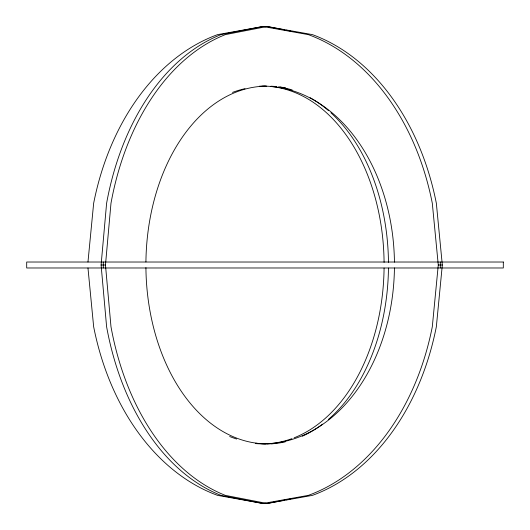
<?xml version="1.0" encoding="UTF-8"?>
<svg xmlns="http://www.w3.org/2000/svg" width="530" height="530" viewBox="0 0 530 530"><rect width="100%" height="100%" fill="white"/><g stroke="black" fill="none" stroke-linecap="round" stroke-linejoin="round"><path stroke-width="0.79" d="M284.656 500.108L267.193 503.5L262.807 503.5L220.95 495.371A238.5 161.716 -90 0 1 106.603 326.725L101.091 265L106.603 203.275A238.5 161.716 -90 0 1 220.95 34.629L262.807 26.5L267.193 26.5L284.656 29.892M267.193 503.5L225.336 495.371A238.5 161.716 -90 0 1 110.982 326.725L105.477 265L110.982 203.275A238.5 161.716 -90 0 1 225.336 34.629L267.193 26.5M87.967 262.019L93.651 203.275A238.5 175.298 90 0 1 217.605 34.629L262.979 26.5L308.347 34.629A238.5 175.298 -90 0 1 432.308 203.275L438.277 265L432.308 326.725A238.5 175.298 -90 0 1 308.347 495.371L262.979 503.5L217.605 495.371A238.5 175.298 90 0 1 93.651 326.725L87.967 267.981M265.563 26.758L267.021 26.5L312.395 34.629A238.5 175.298 -90 0 1 436.349 203.275L442.318 265L436.349 326.725A238.5 175.298 -90 0 1 312.395 495.371L267.021 503.5L265.563 503.242M262.807 503.5L264.159 503.242M286.286 499.79L290.347 499.002M101.091 265L105.477 265M438.277 265L442.318 265M286.286 30.21L290.347 30.998M262.807 26.5L264.159 26.758M440.298 262.019L440.298 267.981M103.284 262.019L103.284 267.981M265.662 443.862A178.875 121.291 90 0 1 145.916 267.63M145.922 261.933A178.875 121.291 90 0 1 265.49 86.145M278.442 86.893A178.875 121.291 90 0 1 292.189 89.968M310.083 97.686A178.875 121.291 90 0 1 328.514 110.671M330.872 112.764A178.875 121.291 90 0 1 388.464 262.37M388.464 268.067A178.875 121.291 90 0 1 328.289 419.522M322.538 424.166A178.875 121.291 90 0 1 302.166 436.276M285.153 441.901A178.875 121.291 90 0 1 271.327 443.769M271.625 86.595A178.875 121.291 90 0 1 384.084 262.37M384.078 268.067A178.875 121.291 90 0 1 294.17 437.793M291.937 438.641A178.875 121.291 90 0 1 266.941 443.769M259.422 86.191A178.875 131.473 90 0 1 394.439 262.158M394.433 267.935A178.875 131.473 90 0 1 255.838 443.61M236.625 439.032A178.875 131.473 90 0 1 229.642 436.495M232.471 92.412A178.875 131.473 90 0 1 245.039 88.642M261.827 86.264A178.875 131.473 90 0 1 266.749 86.125M270.87 86.204A178.875 131.473 90 0 1 276.627 86.602M279.906 86.986A178.875 131.473 90 0 1 285.597 87.92M276.289 443.431A178.875 131.473 90 0 1 255.771 443.219M503.308 262.019L26.692 262.019L26.692 267.981L503.308 267.981L503.308 262.019"/></g></svg>
